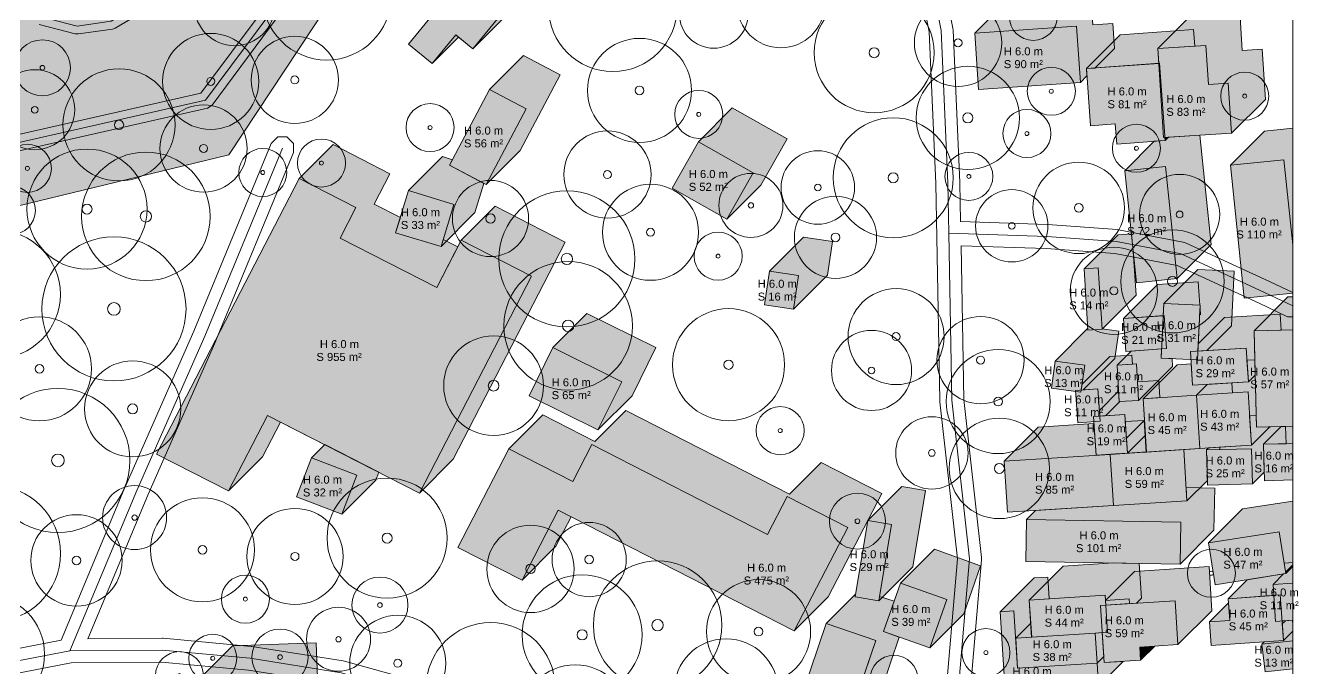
# Model space of a CAD drawing. Header units: metres. Extents: x -7 to 1019, y -7 to 1014.
# Drawn here: x 853.9 to 1012.9, y 274.3 to 354.6 of the extents above; entities that cross this region are included whole.
import ezdxf

# ---------------------------------------------------------------- set-up
doc = ezdxf.new("R2010")
doc.units = ezdxf.units.M
doc.header["$MEASUREMENT"] = 0
for name, color, linetype, lineweight, true_color in [('TPX_BUILDING_AREAS_TEXT', 7, 'CONTINUOUS', 0, 0x000000), ('TPX_BUILDING_HEIGHTS_TEXT', 7, 'CONTINUOUS', 0, 0x000000), ('TPX_BUILDINGS', 7, 'CONTINUOUS', 0, 0x000000), ('TPX_BUILDINGS_HATCH', 7, 'CONTINUOUS', 0, 0xf0f0f0), ('TPX_BUILDINGS_SHADOWS_HATCH', 7, 'CONTINUOUS', 0, 0x000000), ('TPX_BUILDINGS_SHADOWS_OUTLINES', 7, 'CONTINUOUS', 0, 0x000000), ('TPX_FRAME_PROJECT', 7, 'CONTINUOUS', 0, 0x000000), ('TPX_ROADS_AXES', 7, 'CONTINUOUS', 0, 0x323232), ('TPX_ROADS_CONTOURS', 7, 'CONTINUOUS', 0, 0x646464), ('TPX_VEGETATION_GREEN_SPACES', 7, 'CONTINUOUS', 0, 0x58ba48), ('TPX_VEGETATION_GREEN_SPACES_HATCH', 7, 'CONTINUOUS', 0, 0x58ba48), ('TPX_VEGETATION_TREES_INDIVIDUAL', 7, 'CONTINUOUS', 0, 0x136734)]:
    doc.layers.add(name, color=color, linetype=linetype, lineweight=lineweight, true_color=true_color)
doc.styles.add('TPX_TEXTE', font='arial.ttf')

# ---------------------------------------------------------------- blocks, each defined once
blk = doc.blocks.new('TREETR005_CR060')
at = {"layer": 'TPX_VEGETATION_TREES_INDIVIDUAL'}
for radius in [6, 0.5]:
    blk.add_circle((0, 0, 0.04), radius, dxfattribs=at)
blk = doc.blocks.new('TREETR006_CR070')
at = {"layer": 'TPX_VEGETATION_TREES_INDIVIDUAL'}
for radius in [7, 0.583]:
    blk.add_circle((0, 0, 0.04), radius, dxfattribs=at)
blk = doc.blocks.new('TREETR003_CR030')
at = {"layer": 'TPX_VEGETATION_TREES_INDIVIDUAL'}
for radius in [3, 0.25]:
    blk.add_circle((0, 0, 0.04), radius, dxfattribs=at)
blk = doc.blocks.new('TREETR005_CR051')
at = {"layer": 'TPX_VEGETATION_TREES_INDIVIDUAL'}
for radius in [5.13, 0.542]:
    blk.add_circle((0, 0, 0.04), radius, dxfattribs=at)
blk = doc.blocks.new('TREETR004_CR045')
at = {"layer": 'TPX_VEGETATION_TREES_INDIVIDUAL'}
for radius in [4.52, 0.417]:
    blk.add_circle((0, 0, 0.04), radius, dxfattribs=at)
blk = doc.blocks.new('TREETR005_CR057')
at = {"layer": 'TPX_VEGETATION_TREES_INDIVIDUAL'}
for radius in [5.71, 0.542]:
    blk.add_circle((0, 0, 0.04), radius, dxfattribs=at)
blk = doc.blocks.new('TREETR006_CR074')
at = {"layer": 'TPX_VEGETATION_TREES_INDIVIDUAL'}
for radius in [7.35, 0.625]:
    blk.add_circle((0, 0, 0.04), radius, dxfattribs=at)
blk = doc.blocks.new('TREETR008_CR090')
at = {"layer": 'TPX_VEGETATION_TREES_INDIVIDUAL'}
for radius in [9, 0.792]:
    blk.add_circle((0, 0, 0.04), radius, dxfattribs=at)
blk = doc.blocks.new('TREETR003_CR040')
at = {"layer": 'TPX_VEGETATION_TREES_INDIVIDUAL'}
for radius in [4, 0.333]:
    blk.add_circle((0, 0, 0.04), radius, dxfattribs=at)
blk = doc.blocks.new('TREETR004_CR050')
at = {"layer": 'TPX_VEGETATION_TREES_INDIVIDUAL'}
for radius in [5, 0.417]:
    blk.add_circle((0, 0, 0.04), radius, dxfattribs=at)
blk = doc.blocks.new('TREETR007_CR062')
at = {"layer": 'TPX_VEGETATION_TREES_INDIVIDUAL'}
for radius in [6.23, 0.667]:
    blk.add_circle((0, 0, 0.04), radius, dxfattribs=at)
blk = doc.blocks.new('TREETR006_CR065')
at = {"layer": 'TPX_VEGETATION_TREES_INDIVIDUAL'}
for radius in [6.45, 0.625]:
    blk.add_circle((0, 0, 0.04), radius, dxfattribs=at)
blk = doc.blocks.new('TREETR005_CR046')
at = {"layer": 'TPX_VEGETATION_TREES_INDIVIDUAL'}
for radius in [4.64, 0.542]:
    blk.add_circle((0, 0, 0.04), radius, dxfattribs=at)
blk = doc.blocks.new('TREETR006_CR060')
at = {"layer": 'TPX_VEGETATION_TREES_INDIVIDUAL'}
for radius in [6, 0.625]:
    blk.add_circle((0, 0, 0.04), radius, dxfattribs=at)
blk = doc.blocks.new('TREETR006_CR048')
at = {"layer": 'TPX_VEGETATION_TREES_INDIVIDUAL'}
for radius in [4.76, 0.583]:
    blk.add_circle((0, 0, 0.04), radius, dxfattribs=at)
blk = doc.blocks.new('TREETR005_CR055')
at = {"layer": 'TPX_VEGETATION_TREES_INDIVIDUAL'}
for radius in [5.45, 0.5]:
    blk.add_circle((0, 0, 0.04), radius, dxfattribs=at)
blk = doc.blocks.new('TREETR004_CR043')
at = {"layer": 'TPX_VEGETATION_TREES_INDIVIDUAL'}
for radius in [4.3, 0.375]:
    blk.add_circle((0, 0, 0.04), radius, dxfattribs=at)
blk = doc.blocks.new('TREETR006_CR075')
at = {"layer": 'TPX_VEGETATION_TREES_INDIVIDUAL'}
for radius in [7.5, 0.625]:
    blk.add_circle((0, 0, 0.04), radius, dxfattribs=at)
blk = doc.blocks.new('TREETR007_CR080')
at = {"layer": 'TPX_VEGETATION_TREES_INDIVIDUAL'}
for radius in [8.03, 0.708]:
    blk.add_circle((0, 0, 0.04), radius, dxfattribs=at)
blk = doc.blocks.new('TREETR006_CR055')
at = {"layer": 'TPX_VEGETATION_TREES_INDIVIDUAL'}
for radius in [5.46, 0.583]:
    blk.add_circle((0, 0, 0.04), radius, dxfattribs=at)
blk = doc.blocks.new('TREETR005_CR065')
at = {"layer": 'TPX_VEGETATION_TREES_INDIVIDUAL'}
for radius in [6.5, 0.542]:
    blk.add_circle((0, 0, 0.04), radius, dxfattribs=at)
blk = doc.blocks.new('TREETR003_CR035')
at = {"layer": 'TPX_VEGETATION_TREES_INDIVIDUAL'}
for radius in [3.5, 0.292]:
    blk.add_circle((0, 0, 0.04), radius, dxfattribs=at)
blk = doc.blocks.new('TREETR006_CR063')
at = {"layer": 'TPX_VEGETATION_TREES_INDIVIDUAL'}
for radius in [6.27, 0.625]:
    blk.add_circle((0, 0, 0.04), radius, dxfattribs=at)
blk = doc.blocks.new('TREETR004_CR046')
at = {"layer": 'TPX_VEGETATION_TREES_INDIVIDUAL'}
for radius in [4.59, 0.417]:
    blk.add_circle((0, 0, 0.04), radius, dxfattribs=at)
blk = doc.blocks.new('TREETR006_CR067')
at = {"layer": 'TPX_VEGETATION_TREES_INDIVIDUAL'}
for radius in [6.72, 0.625]:
    blk.add_circle((0, 0, 0.04), radius, dxfattribs=at)
blk = doc.blocks.new('TREETR007_CR085')
at = {"layer": 'TPX_VEGETATION_TREES_INDIVIDUAL'}
for radius in [8.5, 0.708]:
    blk.add_circle((0, 0, 0.04), radius, dxfattribs=at)

msp = doc.modelspace()

# ---------------------------------------------------------------- hatches: boundary and pattern name
at = {"layer": 'TPX_BUILDINGS_HATCH'}
for points in [[(912.92, 365.95), (901.71, 352.25), (904.66, 349.84), (907.6, 353.43), (909.74, 351.68), (918.01, 361.78), (912.92, 365.95)], [(985.16, 354.52), (972.43, 353.64), (972.91, 346.6), (985.64, 347.47), (985.16, 354.52)], [(1001.31, 352.09), (995.32, 351.71), (996.03, 340.58), (1004.5, 341.12), (1004.09, 347.4), (1001.62, 347.23), (1001.31, 352.09)], [(995.53, 349.86), (986.38, 349.2), (986.89, 342.05), (989.99, 342.28), (990.17, 339.78), (996.22, 340.22), (995.53, 349.86)], [(911.81, 346.6), (906.81, 337.12), (911.39, 334.71), (916.4, 344.19), (911.81, 346.6)], [(937.91, 340.06), (934.63, 334.28), (941.46, 330.41), (944.74, 336.19), (937.91, 340.06)], [(1011.06, 337.82), (1004.38, 337.14), (1006.11, 320.53), (1012.17, 321.16), (1012.17, 327.2), (1011.06, 337.82)], [(996.27, 336.97), (991.18, 336.44), (992.64, 322.45), (997.73, 322.97), (996.27, 336.97)], [(888.03, 335.47), (870.24, 301.04), (879.22, 296.44), (884.09, 305.88), (903.06, 296.18), (917.05, 323.27), (908.28, 327.76), (905.23, 321.86), (893.17, 328.03), (895.14, 331.83), (888.03, 335.47)], [(901.7, 333.96), (900.09, 328.68), (905.76, 326.97), (907.36, 332.23), (901.7, 333.96)], [(946.8, 323.89), (946.18, 319.68), (949.79, 319.14), (950.41, 323.37), (946.8, 323.89)], [(987.85, 324.31), (986.09, 324.2), (986.58, 316.53), (988.34, 316.64), (987.85, 324.31)], [(996.06, 319.87), (995.72, 313.03), (1000.26, 312.82), (1000.6, 319.64), (996.06, 319.87)], [(996.1, 318.34), (991.02, 317.99), (991.31, 313.87), (996.39, 314.23), (996.1, 318.34)], [(1012.17, 316.56), (1007.32, 316.44), (1007.61, 304.41), (1012.17, 304.52), (1012.17, 316.56)], [(919.74, 314.35), (916.76, 308.32), (925.37, 304.07), (928.36, 310.09), (919.74, 314.35)], [(1006.35, 314.28), (999.38, 313.84), (999.64, 309.64), (1006.61, 310.06), (1006.35, 314.28)], [(982.48, 312.67), (982.01, 309.29), (985.7, 308.76), (986.18, 312.15), (982.48, 312.67)], [(992.62, 312.31), (990.21, 312.16), (990.49, 307.6), (992.9, 307.74), (992.62, 312.31)], [(987.82, 309.18), (985.04, 308.98), (985.32, 304.96), (988.1, 305.16), (987.82, 309.18)], [(1006.58, 308.81), (1000.12, 308.39), (1000.55, 301.74), (1007, 302.15), (1006.58, 308.81)], [(1000.12, 308.39), (993.46, 307.96), (993.89, 301.3), (1000.55, 301.74), (1000.12, 308.39)], [(991.18, 306), (987.28, 305.75), (987.59, 300.9), (991.5, 301.15), (991.18, 306)], [(914.22, 301.69), (907.87, 289.39), (915.88, 285.29), (920.4, 294.03), (949.89, 278.96), (956.57, 291.87), (949, 295.74), (946.56, 291.01), (924.61, 302.23), (922.22, 297.6), (914.22, 301.69)], [(1012.17, 302.36), (1008.49, 302.27), (1008.61, 297.72), (1012.17, 297.81), (1012.17, 302.36)], [(889.6, 300.58), (887.72, 295.7), (893.37, 293.53), (895.25, 298.41), (889.6, 300.58)], [(989.35, 301.01), (976.12, 300.16), (976.53, 293.78), (989.76, 294.63), (989.35, 301.01)], [(998.54, 301.61), (989.35, 301.01), (989.76, 294.63), (998.94, 295.22), (998.54, 301.61)], [(1006.99, 301.71), (1001.39, 301.56), (1001.5, 297.17), (1007.11, 297.31), (1006.99, 301.71)], [(959.08, 292.74), (957.49, 283.23), (960.46, 282.73), (962.05, 292.25), (959.08, 292.74)], [(978.89, 292.88), (978.8, 287.63), (998.08, 287.3), (998.18, 292.55), (978.89, 292.88)], [(1010.47, 291.34), (1001.63, 289.95), (1002.45, 284.72), (1011.29, 286.11), (1010.47, 291.34)], [(963.17, 284.91), (961.05, 278.89), (966.81, 276.85), (968.93, 282.86), (963.17, 284.91)], [(1012.17, 284.91), (1009.7, 284.75), (1010, 280.14), (1012.13, 280.28), (1012.17, 279.74), (1012.17, 284.91)], [(988.72, 283.41), (979.25, 282.79), (979.55, 278.18), (987.48, 278.69), (989.01, 278.79), (988.72, 283.41)], [(1004.28, 280.25), (1001.74, 280.07), (1001.95, 277.11), (1011, 277.76), (1010.6, 283.44), (1004.09, 282.96), (1004.28, 280.25)], [(997.47, 282.73), (988.13, 282.13), (988.6, 274.99), (993.16, 275.28), (993.05, 276.93), (997.82, 277.24), (997.47, 282.73)], [(977.33, 281.44), (975.61, 281.33), (976.5, 267.44), (978.22, 267.56), (977.97, 271.43), (987.91, 272.06), (987.72, 274.93), (977.79, 274.29), (977.33, 281.44)], [(953.87, 279.86), (948.99, 265.49), (955.17, 263.4), (960.06, 277.75), (953.87, 279.86)], [(987.48, 278.69), (977.55, 278.06), (977.79, 274.29), (987.72, 274.93), (987.48, 278.69)], [(1012.17, 277.73), (1008.31, 277.3), (1008.7, 273.82), (1012.17, 274.21), (1012.17, 277.73)]]:
    msp.add_hatch(color=256, dxfattribs=at).paths.add_polyline_path(points)
at = {"layer": 'TPX_BUILDINGS_SHADOWS_HATCH'}
for points in [[(918.01, 361.78), (909.74, 351.68), (913.99, 355.92), (922.25, 366.02), (917.16, 370.19), (912.92, 365.95), (918.01, 361.78)], [(976.68, 357.89), (972.43, 353.64), (985.16, 354.52), (985.64, 347.47), (986.45, 348.28), (986.38, 349.2), (987.44, 349.27), (989.88, 351.72), (989.67, 354.84), (987.17, 354.66), (986.93, 358.15), (979.95, 357.67), (979.92, 358.11), (976.68, 357.89)], [(999.56, 355.95), (995.32, 351.71), (1001.31, 352.09), (1001.62, 347.23), (1004.09, 347.4), (1004.5, 341.12), (1008.75, 345.36), (1008.34, 351.64), (1005.86, 351.47), (1005.55, 356.34), (999.56, 355.95)], [(907.6, 353.43), (904.66, 349.84), (907.96, 353.14), (907.6, 353.43)], [(907.96, 353.14), (907.96, 353.14), (909.74, 351.68), (907.96, 353.14)], [(990.62, 353.44), (986.38, 349.2), (995.44, 349.85), (995.32, 351.71), (999.92, 352), (999.77, 354.1), (990.62, 353.44)], [(916.4, 344.19), (911.39, 334.71), (915.63, 338.95), (920.64, 348.43), (916.05, 350.84), (911.81, 346.6), (916.4, 344.19)], [(942.15, 344.3), (937.91, 340.06), (944.74, 336.19), (941.46, 330.41), (945.7, 334.65), (948.99, 340.43), (942.15, 344.3)], [(994.86, 340.12), (991.18, 336.44), (996.27, 336.97), (997.73, 322.97), (1001.97, 327.21), (1000.55, 340.87), (996.19, 340.59), (996.22, 340.22), (994.86, 340.12)], [(996.62, 340.62), (996.19, 340.59), (996.22, 340.22), (996.62, 340.62)], [(1008.62, 341.38), (1004.38, 337.14), (1011.06, 337.82), (1012.17, 327.2), (1012.17, 341.74), (1008.62, 341.38)], [(892.27, 339.72), (888.03, 335.47), (895.14, 331.83), (893.17, 328.03), (905.23, 321.86), (907.85, 326.93), (906.03, 327.87), (905.76, 326.97), (900.09, 328.68), (900.68, 330.6), (897.42, 332.27), (899.38, 336.07), (892.27, 339.72)], [(905.94, 338.2), (901.7, 333.96), (907.36, 332.23), (905.76, 326.97), (910, 331.21), (911.11, 334.86), (906.81, 337.12), (907.18, 337.82), (905.94, 338.2)], [(917.05, 323.27), (903.06, 296.18), (907.3, 300.42), (921.29, 327.51), (912.52, 332), (908.28, 327.76), (917.05, 323.27)], [(951.04, 328.13), (946.8, 323.89), (950.41, 323.37), (949.79, 319.14), (954.03, 323.38), (954.65, 327.61), (951.04, 328.13)], [(990.33, 328.44), (986.09, 324.2), (987.85, 324.31), (988.34, 316.64), (992.58, 320.88), (992.23, 326.34), (992, 328.55), (990.33, 328.44)], [(1000.3, 324.11), (996.06, 319.87), (1000.6, 319.64), (1000.31, 313.9), (1001.41, 313.97), (1004.5, 317.06), (1004.84, 323.88), (1000.3, 324.11)], [(995.26, 322.24), (991.02, 317.99), (995.99, 318.33), (996.06, 319.87), (1000.55, 319.64), (1000.34, 322.58), (995.26, 322.24)], [(1011.56, 320.68), (1007.32, 316.44), (1012.17, 316.56), (1012.17, 320.7), (1011.56, 320.68)], [(923.98, 318.59), (919.74, 314.35), (928.36, 310.09), (925.37, 304.07), (929.62, 308.31), (932.6, 314.34), (923.98, 318.59)], [(1000.36, 314.82), (1000.31, 313.9), (1006.35, 314.28), (1006.61, 310.06), (1007.45, 310.9), (1007.32, 316.44), (1010.72, 316.52), (1010.59, 318.52), (1003.62, 318.09), (1000.36, 314.82)], [(1000.58, 319.25), (1000.53, 318.38), (1000.63, 318.48), (1000.58, 319.25)], [(986.57, 316.76), (982.48, 312.67), (986.18, 312.15), (985.74, 309.03), (985.99, 309.05), (989.95, 313), (990.42, 316.39), (988.34, 316.69), (988.34, 316.64), (986.58, 316.53), (986.57, 316.76)], [(985.85, 309.79), (985.74, 309.03), (987.82, 309.18), (988.05, 305.8), (988.79, 305.85), (990.54, 307.6), (990.49, 307.6), (990.21, 312.16), (992.14, 312.28), (992.06, 313.42), (989.29, 313.23), (985.85, 309.79)], [(991.98, 313.92), (990.21, 312.16), (992.62, 312.31), (992.9, 307.74), (997.15, 311.98), (997.09, 312.97), (995.72, 313.03), (995.78, 314.19), (991.98, 313.92)], [(997.7, 312.2), (993.46, 307.96), (1000.12, 308.39), (1004.62, 308.68), (1004.54, 309.93), (999.64, 309.64), (999.47, 312.32), (997.7, 312.2)], [(1001.48, 309.75), (1000.12, 308.39), (1006.58, 308.81), (1007, 302.15), (1009.3, 304.45), (1007.61, 304.41), (1007.41, 312.83), (1006.44, 312.77), (1006.61, 310.06), (1001.48, 309.75)], [(990.41, 308.89), (988.01, 306.48), (988.05, 305.8), (991.18, 306), (991.5, 301.15), (991.5, 301.15), (993.76, 303.41), (993.46, 307.96), (995.57, 308.1), (995.43, 310.24), (992.76, 310.07), (992.9, 307.74), (990.49, 307.6), (990.41, 308.89)], [(884.09, 305.88), (879.22, 296.44), (883.46, 300.69), (885.71, 305.05), (903.06, 296.18), (884.09, 305.88)], [(918.46, 305.93), (914.22, 301.69), (922.22, 297.6), (924.61, 302.23), (946.56, 291.01), (949, 295.74), (956.57, 291.87), (949.89, 278.96), (954.13, 283.2), (960.81, 296.11), (953.24, 299.98), (949.29, 296.03), (928.86, 306.48), (924.98, 302.6), (918.46, 305.93)], [(1001.64, 301.81), (1001.39, 301.56), (1006.99, 301.71), (1007.11, 297.31), (1008.58, 298.78), (1008.49, 302.27), (1011.33, 302.34), (1011.27, 304.5), (1007.61, 304.41), (1007.58, 305.86), (1006.76, 305.83), (1007, 302.15), (1001.64, 301.81)], [(980.37, 304.41), (976.12, 300.16), (989.35, 301.01), (990.66, 301.1), (987.59, 300.9), (987.33, 304.85), (980.37, 304.41)], [(993.59, 305.25), (991.24, 305.1), (991.5, 301.15), (993.84, 301.3), (993.59, 305.25)], [(993.59, 305.25), (991.38, 303.04), (991.5, 301.15), (993.89, 301.31), (993.63, 305.26), (993.59, 305.25)], [(1010.71, 304.49), (1008.49, 302.27), (1012.17, 302.36), (1012.17, 304.52), (1010.71, 304.49)], [(891.24, 302.22), (889.6, 300.58), (895.25, 298.41), (893.37, 293.53), (897.61, 297.77), (897.99, 298.77), (891.24, 302.22)], [(989.35, 301.01), (989.35, 301.01), (990.66, 301.1), (989.35, 301.01)], [(1000.55, 301.74), (998.54, 301.61), (998.94, 295.22), (1001.49, 297.76), (1001.39, 301.56), (1003.05, 301.61), (1003.03, 301.9), (1000.55, 301.74)], [(963.33, 296.98), (959.08, 292.74), (962.05, 292.25), (960.46, 282.73), (964.7, 286.97), (966.29, 296.49), (963.33, 296.98)], [(980.01, 294.01), (978.89, 292.88), (998.18, 292.55), (998.08, 287.3), (1002.32, 291.54), (1002.42, 296.79), (998.84, 296.85), (998.94, 295.22), (989.76, 294.63), (980.01, 294.01)], [(1005.88, 294.19), (1001.63, 289.95), (1010.47, 291.34), (1011.29, 286.11), (1012.17, 286.98), (1012.17, 295.18), (1005.88, 294.19)], [(920.4, 294.03), (915.88, 285.29), (920.12, 289.53), (922.02, 293.2), (920.4, 294.03)], [(967.41, 289.15), (963.17, 284.91), (968.93, 282.86), (966.81, 276.85), (971.05, 281.09), (973.17, 287.1), (967.41, 289.15)], [(983.49, 287.03), (979.25, 282.79), (988.72, 283.41), (988.79, 282.17), (992.64, 282.42), (993.25, 283.03), (992.98, 287.39), (989.77, 287.44), (983.49, 287.03)], [(992.38, 286.37), (988.76, 282.76), (988.79, 282.17), (997.47, 282.73), (997.82, 277.24), (1002.06, 281.48), (1001.71, 286.98), (992.38, 286.37)], [(1006.48, 285.35), (1004.09, 282.96), (1009.79, 283.38), (1009.7, 284.75), (1012.17, 284.91), (1012.17, 287.49), (1011.09, 287.41), (1011.29, 286.11), (1006.48, 285.35)], [(1011.02, 286.07), (1009.7, 284.75), (1012.17, 284.91), (1012.17, 287.22), (1011.26, 286.31), (1011.29, 286.11), (1011.02, 286.07)], [(979.86, 285.57), (975.61, 281.33), (977.33, 281.44), (977.79, 274.29), (977.55, 278.06), (979.54, 278.19), (979.25, 282.79), (981.75, 282.95), (981.58, 285.68), (979.86, 285.57)], [(957.55, 283.54), (953.87, 279.86), (960.06, 277.75), (957.28, 269.57), (959.85, 268.92), (963.01, 278.19), (961.05, 278.89), (962.37, 282.65), (960.55, 283.27), (960.46, 282.73), (957.49, 283.23), (957.55, 283.54)], [(991.72, 282.94), (988.76, 282.75), (988.79, 282.17), (991.76, 282.37), (991.72, 282.94)], [(1004.13, 282.45), (1001.74, 280.07), (1004.28, 280.25), (1004.13, 282.45)], [(1004.13, 282.45), (1004.09, 282.96), (1004.13, 282.45), (1004.13, 282.45)], [(979.43, 279.94), (977.55, 278.06), (979.54, 278.19), (979.43, 279.94)], [(1008.6, 277.58), (1008.31, 277.3), (1012.17, 277.73), (1012.17, 279.74), (1012.13, 280.28), (1011.24, 280.22), (1010.85, 279.84), (1011, 277.76), (1008.6, 277.58)], [(1012.13, 280.28), (1010.83, 280.2), (1011, 277.76), (1012.17, 278.92), (1012.17, 279.74), (1012.13, 280.28)], [(988.35, 278.75), (987.48, 278.69), (987.72, 274.93), (987.91, 272.06), (990.99, 275.14), (988.6, 274.99), (988.35, 278.75)], [(988.35, 278.75), (987.48, 278.69), (987.72, 274.93), (988.55, 275.76), (988.35, 278.75)], [(879.7, 277.09), (875.45, 272.85), (885.94, 273.22), (886.13, 267.74), (890.38, 271.99), (890.18, 277.46), (879.7, 277.09)], [(994.93, 277.05), (993.05, 276.93), (993.16, 275.28), (994.93, 277.05)]]:
    msp.add_hatch(color=256, dxfattribs=at).paths.add_polyline_path(points)
at = {"layer": 'TPX_VEGETATION_GREEN_SPACES_HATCH'}
msp.add_hatch(color=256, dxfattribs=at).paths.add_polyline_path([(699.14, 216.32), (687.97, 164.51), (770.33, 252.5), (792.78, 266.01), (794.87, 267.27), (820.23, 282.53), (845.9, 287.1), (848.47, 330.96), (879.24, 338.43), (895.05, 362.34), (879.49, 385.48), (830.93, 460.31), (752.51, 415.55), (734.71, 444.05), (721.17, 426.23), (711.52, 434.04), (704.66, 421.32), (703.5, 410.32), (704.73, 405.09), (700.63, 349.77), (699.14, 216.32)])

# ---------------------------------------------------------------- linework, layer by layer
at = {"layer": 'TPX_BUILDINGS', "elevation": 0.04}
for points in [[(912.92, 365.95), (901.71, 352.25), (904.66, 349.84), (907.6, 353.43), (909.74, 351.68), (918.01, 361.78)], [(985.16, 354.52), (972.43, 353.64), (972.91, 346.6), (985.64, 347.47)], [(1001.31, 352.09), (995.32, 351.71), (996.03, 340.58), (1004.5, 341.12), (1004.09, 347.4), (1001.62, 347.23)], [(995.53, 349.86), (986.38, 349.2), (986.89, 342.05), (989.99, 342.28), (990.17, 339.78), (996.22, 340.22)], [(911.81, 346.6), (906.81, 337.12), (911.39, 334.71), (916.4, 344.19)], [(937.91, 340.06), (934.63, 334.28), (941.46, 330.41), (944.74, 336.19)], [(1011.06, 337.82), (1004.38, 337.14), (1006.11, 320.53), (1012.17, 321.16), (1012.17, 327.2)], [(996.27, 336.97), (991.18, 336.44), (992.64, 322.45), (997.73, 322.97)], [(888.03, 335.47), (870.24, 301.04), (879.22, 296.44), (884.09, 305.88), (903.06, 296.18), (917.05, 323.27), (908.28, 327.76), (905.23, 321.86), (893.17, 328.03), (895.14, 331.83)], [(901.7, 333.96), (900.09, 328.68), (905.76, 326.97), (907.36, 332.23)], [(946.8, 323.89), (946.18, 319.68), (949.79, 319.14), (950.41, 323.37)], [(987.85, 324.31), (986.09, 324.2), (986.58, 316.53), (988.34, 316.64)], [(996.06, 319.87), (995.72, 313.03), (1000.26, 312.82), (1000.6, 319.64)], [(996.1, 318.34), (991.02, 317.99), (991.31, 313.87), (996.39, 314.23)], [(1012.17, 316.56), (1007.32, 316.44), (1007.61, 304.41), (1012.17, 304.52)], [(919.74, 314.35), (916.76, 308.32), (925.37, 304.07), (928.36, 310.09)], [(1006.35, 314.28), (999.38, 313.84), (999.64, 309.64), (1006.61, 310.06)], [(982.48, 312.67), (982.01, 309.29), (985.7, 308.76), (986.18, 312.15)], [(992.62, 312.31), (990.21, 312.16), (990.49, 307.6), (992.9, 307.74)], [(987.82, 309.18), (985.04, 308.98), (985.32, 304.96), (988.1, 305.16)], [(1006.58, 308.81), (1000.12, 308.39), (1000.55, 301.74), (1007, 302.15)], [(1000.12, 308.39), (993.46, 307.96), (993.89, 301.3), (1000.55, 301.74)], [(991.18, 306), (987.28, 305.75), (987.59, 300.9), (991.5, 301.15)], [(914.22, 301.69), (907.87, 289.39), (915.88, 285.29), (920.4, 294.03), (949.89, 278.96), (956.57, 291.87), (949, 295.74), (946.56, 291.01), (924.61, 302.23), (922.22, 297.6)], [(1012.17, 302.36), (1008.49, 302.27), (1008.61, 297.72), (1012.17, 297.81)], [(889.6, 300.58), (887.72, 295.7), (893.37, 293.53), (895.25, 298.41)], [(989.35, 301.01), (976.12, 300.16), (976.53, 293.78), (989.76, 294.63)], [(998.54, 301.61), (989.35, 301.01), (989.76, 294.63), (998.94, 295.22)], [(1006.99, 301.71), (1001.39, 301.56), (1001.5, 297.17), (1007.11, 297.31)], [(959.08, 292.74), (957.49, 283.23), (960.46, 282.73), (962.05, 292.25)], [(978.89, 292.88), (978.8, 287.63), (998.08, 287.3), (998.18, 292.55)], [(1010.47, 291.34), (1001.63, 289.95), (1002.45, 284.72), (1011.29, 286.11)], [(963.17, 284.91), (961.05, 278.89), (966.81, 276.85), (968.93, 282.86)], [(1012.17, 284.91), (1009.7, 284.75), (1010, 280.14), (1012.13, 280.28), (1012.17, 279.74)], [(988.72, 283.41), (979.25, 282.79), (979.55, 278.18), (987.48, 278.69), (989.01, 278.79)], [(1004.28, 280.25), (1001.74, 280.07), (1001.95, 277.11), (1011, 277.76), (1010.6, 283.44), (1004.09, 282.96)], [(997.47, 282.73), (988.13, 282.13), (988.6, 274.99), (993.16, 275.28), (993.05, 276.93), (997.82, 277.24)], [(977.33, 281.44), (975.61, 281.33), (976.5, 267.44), (978.22, 267.56), (977.97, 271.43), (987.91, 272.06), (987.72, 274.93), (977.79, 274.29)], [(953.87, 279.86), (948.99, 265.49), (955.17, 263.4), (960.06, 277.75)], [(987.48, 278.69), (977.55, 278.06), (977.79, 274.29), (987.72, 274.93)], [(1012.17, 277.73), (1008.31, 277.3), (1008.7, 273.82), (1012.17, 274.21)]]:
    msp.add_lwpolyline(points, close=True, dxfattribs=at)
at = {"layer": 'TPX_BUILDINGS_SHADOWS_OUTLINES', "elevation": 0.04}
for points in [[(918.01, 361.78), (909.74, 351.68), (913.99, 355.92), (922.25, 366.02), (917.16, 370.19), (912.92, 365.95)], [(976.68, 357.89), (972.43, 353.64), (985.16, 354.52), (985.64, 347.47), (986.45, 348.28), (986.38, 349.2), (987.44, 349.27), (989.88, 351.72), (989.67, 354.84), (987.17, 354.66), (986.93, 358.15), (979.95, 357.67), (979.92, 358.11)], [(999.56, 355.95), (995.32, 351.71), (1001.31, 352.09), (1001.62, 347.23), (1004.09, 347.4), (1004.5, 341.12), (1008.75, 345.36), (1008.34, 351.64), (1005.86, 351.47), (1005.55, 356.34)], [(907.6, 353.43), (904.66, 349.84), (907.96, 353.14)], [(907.96, 353.14), (907.96, 353.14), (909.74, 351.68)], [(990.62, 353.44), (986.38, 349.2), (995.44, 349.85), (995.32, 351.71), (999.92, 352), (999.77, 354.1)], [(916.4, 344.19), (911.39, 334.71), (915.63, 338.95), (920.64, 348.43), (916.05, 350.84), (911.81, 346.6)], [(942.15, 344.3), (937.91, 340.06), (944.74, 336.19), (941.46, 330.41), (945.7, 334.65), (948.99, 340.43)], [(994.86, 340.12), (991.18, 336.44), (996.27, 336.97), (997.73, 322.97), (1001.97, 327.21), (1000.55, 340.87), (996.19, 340.59), (996.22, 340.22)], [(996.62, 340.62), (996.19, 340.59), (996.22, 340.22)], [(1008.62, 341.38), (1004.38, 337.14), (1011.06, 337.82), (1012.17, 327.2), (1012.17, 341.74)], [(892.27, 339.72), (888.03, 335.47), (895.14, 331.83), (893.17, 328.03), (905.23, 321.86), (907.85, 326.93), (906.03, 327.87), (905.76, 326.97), (900.09, 328.68), (900.68, 330.6), (897.42, 332.27), (899.38, 336.07)], [(905.94, 338.2), (901.7, 333.96), (907.36, 332.23), (905.76, 326.97), (910, 331.21), (911.11, 334.86), (906.81, 337.12), (907.18, 337.82)], [(917.05, 323.27), (903.06, 296.18), (907.3, 300.42), (921.29, 327.51), (912.52, 332), (908.28, 327.76)], [(951.04, 328.13), (946.8, 323.89), (950.41, 323.37), (949.79, 319.14), (954.03, 323.38), (954.65, 327.61)], [(990.33, 328.44), (986.09, 324.2), (987.85, 324.31), (988.34, 316.64), (992.58, 320.88), (992.23, 326.34), (992, 328.55)], [(1000.3, 324.11), (996.06, 319.87), (1000.6, 319.64), (1000.31, 313.9), (1001.41, 313.97), (1004.5, 317.06), (1004.84, 323.88)], [(995.26, 322.24), (991.02, 317.99), (995.99, 318.33), (996.06, 319.87), (1000.55, 319.64), (1000.34, 322.58)], [(1011.56, 320.68), (1007.32, 316.44), (1012.17, 316.56), (1012.17, 320.7)], [(923.98, 318.59), (919.74, 314.35), (928.36, 310.09), (925.37, 304.07), (929.62, 308.31), (932.6, 314.34)], [(1000.36, 314.82), (1000.31, 313.9), (1006.35, 314.28), (1006.61, 310.06), (1007.45, 310.9), (1007.32, 316.44), (1010.72, 316.52), (1010.59, 318.52), (1003.62, 318.09)], [(1000.58, 319.25), (1000.53, 318.38), (1000.63, 318.48)], [(986.57, 316.76), (982.48, 312.67), (986.18, 312.15), (985.74, 309.03), (985.99, 309.05), (989.95, 313), (990.42, 316.39), (988.34, 316.69), (988.34, 316.64), (986.58, 316.53)], [(985.85, 309.79), (985.74, 309.03), (987.82, 309.18), (988.05, 305.8), (988.79, 305.85), (990.54, 307.6), (990.49, 307.6), (990.21, 312.16), (992.14, 312.28), (992.06, 313.42), (989.29, 313.23)], [(991.98, 313.92), (990.21, 312.16), (992.62, 312.31), (992.9, 307.74), (997.15, 311.98), (997.09, 312.97), (995.72, 313.03), (995.78, 314.19)], [(997.7, 312.2), (993.46, 307.96), (1000.12, 308.39), (1004.62, 308.68), (1004.54, 309.93), (999.64, 309.64), (999.47, 312.32)], [(1001.48, 309.75), (1000.12, 308.39), (1006.58, 308.81), (1007, 302.15), (1009.3, 304.45), (1007.61, 304.41), (1007.41, 312.83), (1006.44, 312.77), (1006.61, 310.06)], [(990.41, 308.89), (988.01, 306.48), (988.05, 305.8), (991.18, 306), (991.5, 301.15), (991.5, 301.15), (993.76, 303.41), (993.46, 307.96), (995.57, 308.1), (995.43, 310.24), (992.76, 310.07), (992.9, 307.74), (990.49, 307.6)], [(884.09, 305.88), (879.22, 296.44), (883.46, 300.69), (885.71, 305.05), (903.06, 296.18)], [(918.46, 305.93), (914.22, 301.69), (922.22, 297.6), (924.61, 302.23), (946.56, 291.01), (949, 295.74), (956.57, 291.87), (949.89, 278.96), (954.13, 283.2), (960.81, 296.11), (953.24, 299.98), (949.29, 296.03), (928.86, 306.48), (924.98, 302.6)], [(1001.64, 301.81), (1001.39, 301.56), (1006.99, 301.71), (1007.11, 297.31), (1008.58, 298.78), (1008.49, 302.27), (1011.33, 302.34), (1011.27, 304.5), (1007.61, 304.41), (1007.58, 305.86), (1006.76, 305.83), (1007, 302.15)], [(980.37, 304.41), (976.12, 300.16), (989.35, 301.01), (990.66, 301.1), (987.59, 300.9), (987.33, 304.85)], [(993.59, 305.25), (991.24, 305.1), (991.5, 301.15), (993.84, 301.3)], [(993.59, 305.25), (991.38, 303.04), (991.5, 301.15), (993.89, 301.31), (993.63, 305.26)], [(1010.71, 304.49), (1008.49, 302.27), (1012.17, 302.36), (1012.17, 304.52)], [(891.24, 302.22), (889.6, 300.58), (895.25, 298.41), (893.37, 293.53), (897.61, 297.77), (897.99, 298.77)], [(989.35, 301.01), (989.35, 301.01), (990.66, 301.1)], [(1000.55, 301.74), (998.54, 301.61), (998.94, 295.22), (1001.49, 297.76), (1001.39, 301.56), (1003.05, 301.61), (1003.03, 301.9)], [(963.33, 296.98), (959.08, 292.74), (962.05, 292.25), (960.46, 282.73), (964.7, 286.97), (966.29, 296.49)], [(980.01, 294.01), (978.89, 292.88), (998.18, 292.55), (998.08, 287.3), (1002.32, 291.54), (1002.42, 296.79), (998.84, 296.85), (998.94, 295.22), (989.76, 294.63)], [(1005.88, 294.19), (1001.63, 289.95), (1010.47, 291.34), (1011.29, 286.11), (1012.17, 286.98), (1012.17, 295.18)], [(920.4, 294.03), (915.88, 285.29), (920.12, 289.53), (922.02, 293.2)], [(967.41, 289.15), (963.17, 284.91), (968.93, 282.86), (966.81, 276.85), (971.05, 281.09), (973.17, 287.1)], [(983.49, 287.03), (979.25, 282.79), (988.72, 283.41), (988.79, 282.17), (992.64, 282.42), (993.25, 283.03), (992.98, 287.39), (989.77, 287.44)], [(992.38, 286.37), (988.76, 282.76), (988.79, 282.17), (997.47, 282.73), (997.82, 277.24), (1002.06, 281.48), (1001.71, 286.98)], [(1006.48, 285.35), (1004.09, 282.96), (1009.79, 283.38), (1009.7, 284.75), (1012.17, 284.91), (1012.17, 287.49), (1011.09, 287.41), (1011.29, 286.11)], [(1011.02, 286.07), (1009.7, 284.75), (1012.17, 284.91), (1012.17, 287.22), (1011.26, 286.31), (1011.29, 286.11)], [(979.86, 285.57), (975.61, 281.33), (977.33, 281.44), (977.79, 274.29), (977.55, 278.06), (979.54, 278.19), (979.25, 282.79), (981.75, 282.95), (981.58, 285.68)], [(957.55, 283.54), (953.87, 279.86), (960.06, 277.75), (957.28, 269.57), (959.85, 268.92), (963.01, 278.19), (961.05, 278.89), (962.37, 282.65), (960.55, 283.27), (960.46, 282.73), (957.49, 283.23)], [(991.72, 282.94), (988.76, 282.75), (988.79, 282.17), (991.76, 282.37)], [(1004.13, 282.45), (1001.74, 280.07), (1004.28, 280.25)], [(1004.13, 282.45), (1004.09, 282.96), (1004.13, 282.45)], [(979.43, 279.94), (977.55, 278.06), (979.54, 278.19)], [(1008.6, 277.58), (1008.31, 277.3), (1012.17, 277.73), (1012.17, 279.74), (1012.13, 280.28), (1011.24, 280.22), (1010.85, 279.84), (1011, 277.76)], [(1012.13, 280.28), (1010.83, 280.2), (1011, 277.76), (1012.17, 278.92), (1012.17, 279.74)], [(988.35, 278.75), (987.48, 278.69), (987.72, 274.93), (987.91, 272.06), (990.99, 275.14), (988.6, 274.99)], [(988.35, 278.75), (987.48, 278.69), (987.72, 274.93), (988.55, 275.76)], [(879.7, 277.09), (875.45, 272.85), (885.94, 273.22), (886.13, 267.74), (890.38, 271.99), (890.18, 277.46)], [(994.93, 277.05), (993.05, 276.93), (993.16, 275.28)]]:
    msp.add_lwpolyline(points, close=True, dxfattribs=at)
at = {"layer": 'TPX_FRAME_PROJECT', "elevation": 0}
msp.add_lwpolyline([(0, 0), (1012.17, 0), (1012.17, 1007.12), (0, 1007.12)], close=True, dxfattribs=at)
at = {"layer": 'TPX_ROADS_AXES', "elevation": 0.03}
for points in [[(965.63, 243.4), (969.61, 262.58), (971.77, 287.95), (969.58, 307.76), (969.2, 328.63), (969.08, 334.9), (968.22, 353.95), (967.53, 357.48), (966.65, 360.41), (964.34, 364.33), (955.19, 378.4), (933.17, 413.53)], [(837.03, 336.33), (876.35, 345.25), (884.39, 356.03), (884.62, 364.71), (881.52, 373.48), (875.23, 379.27)], [(868.39, 357.36), (864.57, 355.13), (860.32, 354.52), (855.82, 355.68), (851.95, 358.81), (849.92, 362.86), (849.9, 363.04), (849.66, 367.45)], [(885.94, 339.27), (876.26, 315.79), (867.75, 296.51), (859.4, 276.46)], [(969.2, 328.63), (981.43, 328.22), (990.13, 327.6), (998.2, 326.05), (1008.61, 321.24), (1012.17, 319.55)], [(696.71, 167.93), (743.82, 219.25), (757.97, 232.72), (772.8, 244.89), (780.97, 250.01), (799.24, 257.21), (831.67, 269.98), (844.21, 273.53), (859.4, 276.46), (870.92, 276.56), (881.91, 275.53), (893.3, 273.73), (905.58, 270.31), (916.6, 265.96), (948.56, 252.1), (965.63, 243.4)]]:
    msp.add_lwpolyline(points, dxfattribs=at)
at = {"layer": 'TPX_ROADS_CONTOURS', "elevation": 0.03}
for points in [[(883.4, 356.37), (875.77, 346.14), (838.25, 337.63), (840.58, 352.62), (840.91, 353.54), (842.75, 358.65)], [(855.57, 354.71), (860.07, 353.55), (860.47, 353.53), (864.71, 354.14), (865.07, 354.26), (868.9, 356.49)], [(966.07, 357.12), (966.73, 353.78), (967.58, 334.85), (968.08, 307.73), (968.08, 307.59), (970.27, 287.94), (968.12, 262.8)], [(971.11, 262.46), (973.27, 287.83), (973.27, 288.12), (971.07, 307.86), (970.73, 327.08), (981.35, 326.72), (989.93, 326.11), (997.74, 324.61), (1007.97, 319.88), (1011.52, 318.2), (1012.17, 318.17), (1012.17, 321.21), (1009.24, 322.6), (998.83, 327.41), (998.48, 327.52), (990.41, 329.07), (990.23, 329.1), (981.53, 329.71), (981.48, 329.72), (970.67, 330.08), (970.58, 334.93), (970.58, 334.97), (969.72, 354.02), (969.69, 354.24), (969, 357.77)], [(837.96, 335.52), (876.58, 344.27), (877.16, 344.65), (885.19, 355.43)], [(905.98, 271.76), (893.7, 275.17), (893.53, 275.21), (882.15, 277.01), (882.05, 277.02), (871.07, 278.05), (870.91, 278.06), (861.66, 277.98), (869.12, 295.92), (877.63, 315.19), (877.65, 315.22), (887.32, 338.7), (887.32, 339.85), (886.51, 340.66), (885.36, 340.66), (884.55, 339.84), (874.88, 316.38), (866.37, 297.12), (866.36, 297.09), (858.32, 277.78), (843.92, 275)]]:
    msp.add_lwpolyline(points, dxfattribs=at)
msp.add_lwpolyline([(833.61, 268.97), (844.55, 272.07), (859.55, 274.96), (870.86, 275.06), (881.73, 274.04), (891.76, 272.45), (891.51, 264.43), (889.68, 206.04), (863.63, 207.05), (863.45, 207.05), (855.38, 206.39), (836.71, 260.05)], close=True, dxfattribs=at)
at = {"layer": 'TPX_VEGETATION_GREEN_SPACES', "elevation": 0}
msp.add_lwpolyline([(699.14, 216.32), (687.97, 164.51), (770.33, 252.5), (792.78, 266.01), (794.87, 267.27), (820.23, 282.53), (845.9, 287.1), (848.47, 330.96), (879.24, 338.43), (895.05, 362.34), (879.49, 385.48), (830.93, 460.31), (752.51, 415.55), (734.71, 444.05), (721.17, 426.23), (711.52, 434.04), (704.66, 421.32), (703.5, 410.32), (704.73, 405.09), (700.63, 349.77)], close=True, dxfattribs=at)

# ---------------------------------------------------------------- block references
at = {"layer": 'TPX_VEGETATION_TREES_INDIVIDUAL'}
for name, p in [('TREETR007_CR080', (891.5, 358.3, 0.04)), ('TREETR007_CR080', (927.22, 356.86, 0.04)), ('TREETR005_CR055', (948.21, 357.24, 0.04)), ('TREETR004_CR050', (879.97, 357.05, 0.04)), ('TREETR004_CR043', (939.83, 356.05, 0.04)), ('TREETR006_CR075', (959.87, 351.19, 0.04)), ('TREETR005_CR055', (970.35, 352.42, 0.04)), ('TREETR003_CR030', (979.74, 355.72, 0.04)), ('TREETR005_CR060', (876.99, 347.6, 0.04)), ('TREETR005_CR055', (887.49, 347.79, 0.04)), ('TREETR003_CR035', (855.97, 349.3, 0.04)), ('TREETR005_CR065', (930.56, 346.48, 0.04)), ('TREETR004_CR050', (855.01, 344.06, 0.04)), ('TREETR006_CR070', (865.54, 342.17, 0.04)), ('TREETR006_CR065', (971.57, 343.04, 0.04)), ('TREETR003_CR030', (982, 346.37, 0.04)), ('TREETR003_CR030', (1006.16, 345.76, 0.04)), ('TREETR003_CR030', (937.96, 343.48, 0.04)), ('TREETR005_CR055', (876.1, 339.22, 0.04)), ('TREETR003_CR030', (904.4, 341.83, 0.04)), ('TREETR003_CR030', (978.95, 341.09, 0.04)), ('TREETR006_CR075', (962.25, 335.56, 0.04)), ('TREETR003_CR030', (992.63, 339.25, 0.04)), ('TREETR003_CR030', (890.83, 337.4, 0.04)), ('TREETR005_CR055', (926.55, 335.96, 0.04)), ('TREETR003_CR030', (854.09, 336.74, 0.04)), ('TREETR006_CR075', (861.54, 331.65, 0.04)), ('TREETR007_CR080', (868.9, 330.74, 0.04)), ('TREETR003_CR030', (883.5, 336.22, 0.04)), ('TREETR004_CR046', (952.83, 334.35, 0.04)), ('TREETR003_CR030', (971.7, 335.73, 0.04)), ('TREETR005_CR057', (985.42, 331.8, 0.04)), ('TREETR003_CR040', (944.47, 332.11, 0.04)), ('TREETR004_CR050', (998.03, 330.99, 0.04)), ('TREETR003_CR030', (852.09, 331.48, 0.04)), ('TREETR006_CR048', (911.95, 330.47, 0.04)), ('TREETR005_CR060', (931.93, 328.75, 0.04)), ('TREETR004_CR045', (977.06, 329.56, 0.04)), ('TREETR007_CR085', (921.49, 325.42, 0.04)), ('TREETR005_CR051', (955.04, 328.12, 0.04)), ('TREETR007_CR080', (850.18, 321, 0.04)), ('TREETR008_CR090', (864.91, 319.18, 0.04)), ('TREETR003_CR030', (940.38, 325.77, 0.04)), ('TREETR006_CR065', (997.13, 322.62, 0.04)), ('TREETR005_CR055', (989.81, 321.44, 0.04)), ('TREETR007_CR080', (921.64, 317.07, 0.04)), ('TREETR005_CR060', (962.61, 315.72, 0.04)), ('TREETR005_CR065', (855.6, 311.7, 0.04)), ('TREETR006_CR070', (941.68, 312.21, 0.04)), ('TREETR005_CR055', (973.16, 312.78, 0.04)), ('TREETR004_CR050', (959.54, 311.49, 0.04)), ('TREETR007_CR062', (912.33, 309.59, 0.04)), ('TREETR005_CR065', (975.36, 307.6, 0.04)), ('TREETR006_CR060', (867.24, 306.69, 0.04)), ('TREETR008_CR090', (857.9, 300.25, 0.04)), ('TREETR003_CR030', (948.13, 303.97, 0.04)), ('TREETR004_CR045', (967.08, 301.18, 0.04)), ('TREETR006_CR063', (975.51, 299.25, 0.04)), ('TREETR006_CR075', (899.03, 290.55, 0.04)), ('TREETR007_CR085', (849.72, 288.61, 0.04)), ('TREETR003_CR040', (867.48, 293.11, 0.04)), ('TREETR003_CR035', (957.78, 292.66, 0.04)), ('TREETR005_CR065', (875.96, 289.09, 0.04)), ('TREETR005_CR060', (887.52, 288.25, 0.04)), ('TREETR005_CR057', (860.23, 287.76, 0.04)), ('TREETR006_CR055', (916.94, 286.7, 0.04)), ('TREETR005_CR046', (924.27, 287.87, 0.04)), ('TREETR003_CR030', (1001.99, 286.15, 0.04)), ('TREETR007_CR080', (932.82, 279.67, 0.04)), ('TREETR003_CR030', (881.32, 282.92, 0.04)), ('TREETR003_CR035', (898.13, 282.18, 0.04)), ('TREETR006_CR075', (923.39, 278.46, 0.04)), ('TREETR005_CR065', (945.43, 278.86, 0.04)), ('TREETR006_CR074', (848.89, 276.06, 0.04)), ('TREETR003_CR040', (892.96, 277.91, 0.04)), ('TREETR005_CR060', (900.36, 274.91, 0.04)), ('TREETR007_CR080', (911.96, 271.98, 0.04)), ('TREETR003_CR030', (877.25, 275.53, 0.04)), ('TREETR003_CR035', (885.65, 275.69, 0.04)), ('TREETR003_CR030', (973.83, 276.24, 0.04)), ('TREETR005_CR065', (941.37, 271.47, 0.04)), ('TREETR003_CR030', (873.09, 273.37, 0.04)), ('TREETR003_CR030', (962.34, 272.9, 0.04)), ('TREETR006_CR067', (922.53, 268, 0.04))]:
    msp.add_blockref(name, p, dxfattribs=at)

# ---------------------------------------------------------------- texts
at = {"layer": 'TPX_BUILDING_AREAS_TEXT', "style": 'TPX_TEXTE'}
for s, p in [('S 90 m²', (976.06, 349.26, 0.05)), ('S 81 m²', (989.02, 344.25, 0.05)), ('S 83 m²', (996.36, 343.3, 0.05)), ('S 56 m²', (908.63, 339.36, 0.05)), ('S 52 m²', (936.71, 333.93, 0.05)), ('S 33 m²', (900.75, 329.16, 0.05)), ('S 72 m²', (991.48, 328.41, 0.05)), ('S 110 m²', (1005.12, 327.98, 0.05)), ('S 16 m²', (945.32, 320.22, 0.05)), ('S 14 m²', (984.24, 319.12, 0.05)), ('S 21 m²', (990.73, 314.81, 0.05)), ('S 31 m²', (995.18, 315.04, 0.05)), ('S 955 m²', (890.2, 312.68, 0.05)), ('S 13 m²', (981.12, 309.42, 0.05)), ('S 29 m²', (1000.02, 310.65, 0.05)), ('S 57 m²', (1006.84, 309.25, 0.05)), ('S 65 m²', (919.58, 307.91, 0.05)), ('S 11 m²', (988.58, 308.65, 0.05)), ('S 11 m²', (983.6, 305.77, 0.05)), ('S 45 m²', (994.03, 303.55, 0.05)), ('S 43 m²', (1000.59, 303.97, 0.05)), ('S 19 m²', (986.41, 302.15, 0.05)), ('S 25 m²', (1001.27, 298.14, 0.05)), ('S 16 m²', (1007.38, 298.75, 0.05)), ('S 59 m²', (991.17, 296.82, 0.05)), ('S 32 m²', (888.51, 295.75, 0.05)), ('S 85 m²', (979.96, 296.1, 0.05)), ('S 101 m²', (985.08, 288.79, 0.05)), ('S 29 m²', (956.8, 286.43, 0.05)), ('S 47 m²', (1003.49, 286.73, 0.05)), ('S 475 m²', (943.57, 284.75, 0.05)), ('S 11 m²', (1008.02, 281.66, 0.05)), ('S 39 m²', (962.01, 279.58, 0.05)), ('S 44 m²', (981.16, 279.49, 0.05)), ('S 45 m²', (1004.16, 279.02, 0.05)), ('S 59 m²', (988.67, 278.17, 0.05)), ('S 38 m²', (979.66, 275.19, 0.05)), ('S 13 m²', (1007.36, 274.49, 0.05))]:
    msp.add_text(s, height=1, dxfattribs=at).set_placement(p)
at = {"layer": 'TPX_BUILDING_HEIGHTS_TEXT', "style": 'TPX_TEXTE'}
for p in [(976.06, 350.86, 0.05), (989.02, 345.85, 0.05), (996.36, 344.9, 0.05), (908.63, 340.96, 0.05), (936.71, 335.53, 0.05), (900.75, 330.76, 0.05), (991.48, 330.01, 0.05), (1005.54, 329.58, 0.05), (945.32, 321.82, 0.05), (984.24, 320.72, 0.05), (990.73, 316.41, 0.05), (995.18, 316.64, 0.05), (890.63, 314.28, 0.05), (981.12, 311.02, 0.05), (1000.02, 312.25, 0.05), (1006.84, 310.85, 0.05), (919.58, 309.51, 0.05), (988.58, 310.25, 0.05), (983.6, 307.37, 0.05), (994.03, 305.15, 0.05), (1000.59, 305.57, 0.05), (986.41, 303.75, 0.05), (1001.27, 299.74, 0.05), (1007.38, 300.35, 0.05), (991.17, 298.42, 0.05), (888.51, 297.35, 0.05), (979.96, 297.7, 0.05), (985.51, 290.39, 0.05), (956.8, 288.03, 0.05), (1003.49, 288.33, 0.05), (943.99, 286.35, 0.05), (1008.02, 283.26, 0.05), (962.01, 281.18, 0.05), (981.16, 281.09, 0.05), (1004.16, 280.62, 0.05), (988.67, 279.77, 0.05), (979.66, 276.79, 0.05), (1007.36, 276.09, 0.05), (977.15, 273.41, 0.05)]:
    msp.add_text('H 6.0 m', height=1, dxfattribs=at).set_placement(p)

doc.saveas('drawing.dxf')
